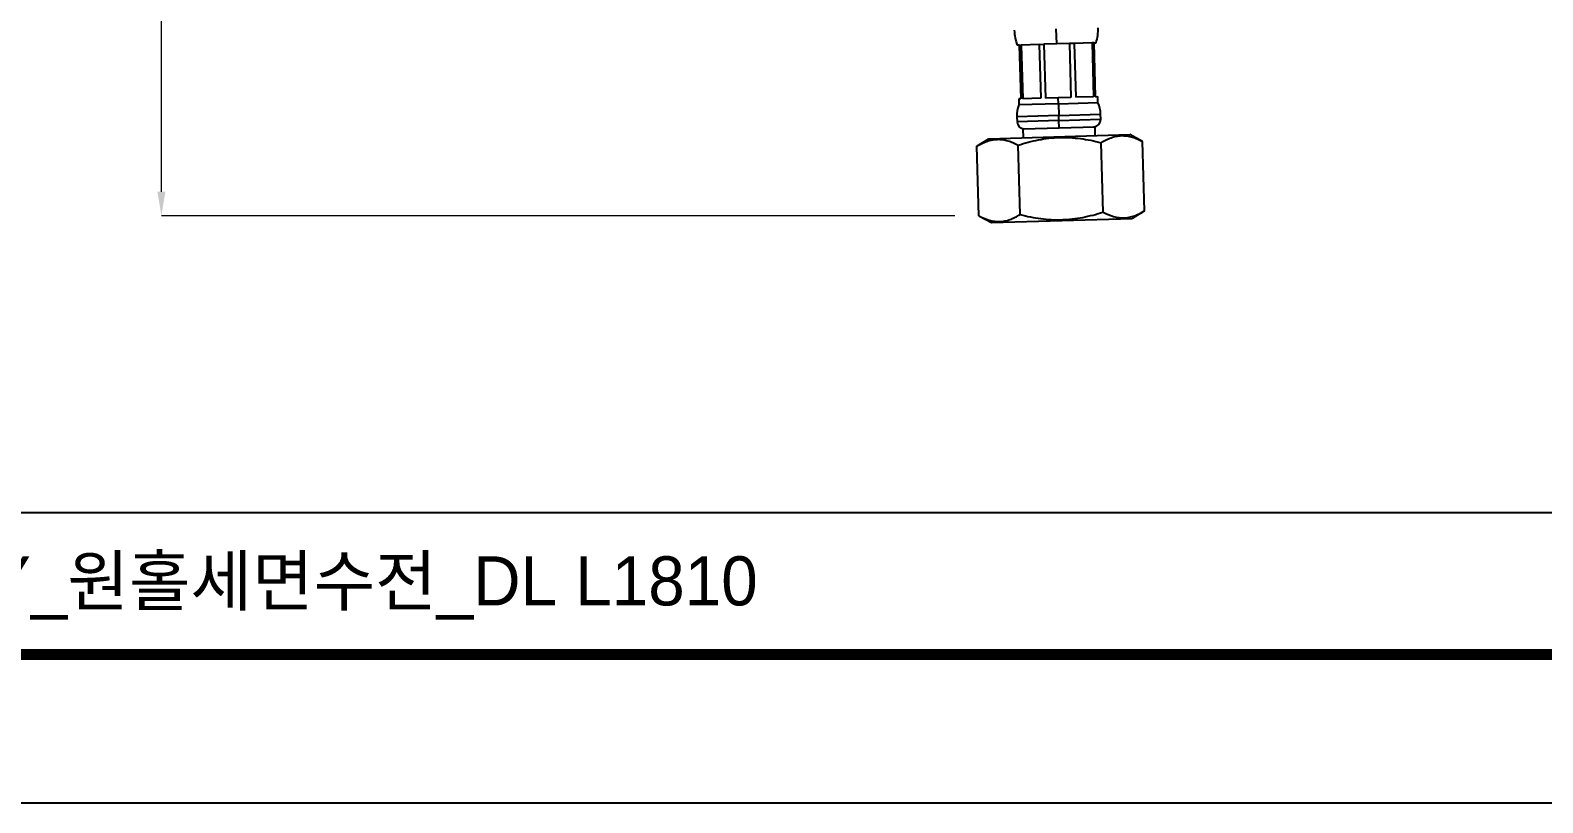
# Model space of a CAD drawing. Extents: x 0 to 790, y 0 to 579.
# Drawn here: x 314.9 to 567.6, y 0 to 129 of the extents above; entities that cross this region are included whole.
import ezdxf

# ---------------------------------------------------------------- set-up
doc = ezdxf.new("R2010")
doc.units = 0
doc.header["$LTSCALE"] = 10
doc.header["$MEASUREMENT"] = 0
doc.header["$PDMODE"] = 3
doc.header["$PDSIZE"] = -10
doc.layers.get('0').update_dxf_attribs({"linetype": 'CONTINUOUS'})
doc.layers.get('DEFPOINTS').update_dxf_attribs({"linetype": 'CONTINUOUS'})
doc.layers.add('1', color=7, linetype='CONTINUOUS')
doc.styles.add('Daelim Dimension', font='')
doc.styles.get('Daelim Dimension').set_extended_font_data('나눔고딕')
doc.dimstyles.new('DEFAULT', dxfattribs={"dimscale": 2, "dimtxt": 2, "dimasz": 2, "dimexe": 0, "dimexo": 2, "dimgap": 1, "dimtad": 1, "dimdec": 0, "dimzin": 9, "dimdsep": 46, "dimtxsty": 'Daelim Dimension', "dimcen": 0.5, "dimclrd": 5, "dimclre": 5, "dimclrt": 256, "dimadec": 1, "dimazin": 0, "dimtfac": 1, "dimtdec": 0, "dimtix": 1, "dimtmove": 0, "dimatfit": 3, "dimfxl": 1, "dimtolj": 1, "dimtzin": 1, "dimlwd": 9, "dimlwe": 9, "dimarcsym": 0})

# ---------------------------------------------------------------- blocks, each defined once
blk = doc.blocks.new('*D5')
at = {"color": 5, "lineweight": 9, "ltscale": 0.5, "transparency": 16777216}
for p, q in [((470.36, 234.65), (336.82, 234.65)), ((336.82, 102.05), (336.82, 230.65)), ((469.41, 98.05), (336.82, 98.05))]:
    blk.add_line(p, q, dxfattribs=at)
at = {"color": 5, "ltscale": 0.5, "transparency": 16777216}
for points in [[(336.15, 230.65), (337.48, 230.65), (336.82, 234.65)], [(336.15, 102.05), (337.48, 102.05), (336.82, 98.05)]]:
    blk.add_solid(points, dxfattribs=at)
at = {"layer": 'DEFPOINTS', "color": 0, "ltscale": 0.5, "transparency": 16777216}
for p in [(336.82, 234.65), (474.36, 234.65), (473.41, 98.05)]:
    blk.add_point(p, dxfattribs=at)
at = {"color": 7, "lineweight": -3, "ltscale": 0.5, "transparency": 16777216, "insert": (329.36, 166.35), "char_height": 10, "attachment_point": 5, "rotation": 90, "style": 'Daelim Dimension'}
blk.add_mtext('\\A1;350', dxfattribs=at)

msp = doc.modelspace()

# ---------------------------------------------------------------- linework, layer by layer
at = {"color": 5, "lineweight": -3}
msp.add_line((12.7, 48.49), (648.72, 48.49), dxfattribs=at)
at = {"lineweight": -3, "ltscale": 0.5}
msp.add_lwpolyline([(0, 0), (789.88, 0), (789.88, 578.76), (0, 578.76)], close=True, dxfattribs=at)
at = {"color": 5, "linetype": 'ByBlock', "lineweight": -3, "const_width": 1.82}
msp.add_lwpolyline([(12.7, 24.78), (777.1, 24.78), (777.1, 565.32), (12.7, 565.32)], close=True, dxfattribs=at)
at = {"layer": '1', "color": 7, "linetype": 'Continuous', "lineweight": -3}
for p, q in [((486.42, 126.75), (486.34, 129.25)), ((480.17, 126.56), (479.82, 126.55)), ((480.17, 126.56), (480.5, 126.57)), ((480.17, 126.56), (480.44, 117.57)), ((483.5, 126.66), (480.5, 126.57)), ((480.5, 126.57), (480.76, 117.58)), ((483.5, 126.66), (484.3, 126.69)), ((483.5, 126.66), (483.77, 117.67)), ((486.42, 126.75), (484.3, 126.69)), ((484.3, 126.69), (484.56, 117.69)), ((488.54, 126.81), (486.42, 126.75)), ((489.33, 126.84), (488.54, 126.81)), ((488.54, 126.81), (488.8, 117.82)), ((492.34, 126.93), (489.33, 126.84)), ((489.33, 126.84), (489.6, 117.84)), ((492.34, 126.93), (492.6, 117.93)), ((492.66, 126.93), (492.34, 126.93)), ((492.66, 126.93), (493.01, 126.95)), ((492.93, 117.94), (492.66, 126.93)), ((480.44, 117.57), (480.09, 117.56)), ((480.09, 117.56), (480.12, 116.56)), ((486.71, 116.75), (480.12, 116.56)), ((483.77, 117.67), (480.76, 117.58)), ((486.68, 117.75), (484.56, 117.69)), ((488.8, 117.82), (486.68, 117.75)), ((486.71, 116.75), (486.68, 117.75)), ((486.71, 116.75), (493.31, 116.95)), ((486.71, 116.75), (486.77, 114.8)), ((492.6, 117.93), (489.6, 117.84)), ((492.93, 117.94), (493.28, 117.95)), ((493.31, 116.95), (493.28, 117.95)), ((486.77, 114.8), (479.77, 114.59)), ((479.77, 114.59), (479.8, 113.75)), ((486.8, 113.96), (479.8, 113.75)), ((486.77, 114.8), (493.77, 115)), ((486.8, 113.96), (486.77, 114.8)), ((486.8, 113.96), (493.79, 114.16)), ((486.83, 112.76), (486.8, 113.96)), ((493.79, 114.16), (493.77, 115)), ((475.1, 110.91), (498.65, 111.61)), ((480.83, 112.58), (492.83, 112.93)), ((480.88, 111.08), (480.83, 112.58)), ((492.87, 111.43), (492.83, 112.93)), ((500.76, 110.47), (498.65, 111.61)), ((473.06, 109.65), (475.1, 110.91)), ((473.41, 98.05), (473.06, 109.65)), ((480.33, 98.26), (479.99, 109.85)), ((494.18, 98.67), (493.84, 110.26)), ((501.1, 98.87), (500.76, 110.47)), ((501.1, 98.87), (499.06, 97.61)), ((473.41, 98.05), (475.52, 96.91)), ((475.52, 96.91), (499.06, 97.61))]:
    msp.add_line(p, q, dxfattribs=at)
for centre, radius, start, end in [((487.34, 129.28), 8, 181.7, 199.8949), ((485.34, 129.22), 8, 343.5051, 1.7), ((484.77, 114.74), 5, 158.6261, 181.7), ((488.77, 114.85), 5, 1.7, 24.7739), ((481, 113.78), 1.2, 181.7, 271.7), ((492.59, 114.13), 1.2, 271.7, 1.7)]:
    msp.add_arc(centre, radius, start, end, dxfattribs=at)
for points in [[(493.84, 110.26), (494.39, 110.6), (494.96, 110.89), (495.81, 111.2), (496.1, 111.28), (496.68, 111.39), (496.97, 111.43), (497.33, 111.44), (497.41, 111.44), (497.52, 111.44), (497.56, 111.44), (497.63, 111.43), (497.81, 111.43), (498, 111.41), (498.44, 111.35), (498.73, 111.28), (499.32, 111.12), (499.61, 111.01), (500.18, 110.76), (500.47, 110.62), (500.76, 110.47)], [(473.06, 109.65), (473.62, 109.99), (474.18, 110.27), (475.03, 110.58), (475.32, 110.66), (475.9, 110.78), (476.19, 110.81), (476.56, 110.82), (476.63, 110.82), (476.74, 110.82), (476.78, 110.82), (476.85, 110.82), (477.04, 110.81), (477.22, 110.79), (477.66, 110.73), (477.96, 110.67), (478.54, 110.5), (478.83, 110.39), (479.41, 110.15), (479.7, 110.01), (479.99, 109.85)], [(479.99, 109.85), (481.11, 110.21), (482.24, 110.51), (483.96, 110.84), (484.53, 110.93), (485.69, 111.07), (486.28, 111.11), (487.01, 111.13), (487.16, 111.13), (487.38, 111.14), (487.46, 111.14), (487.6, 111.14), (487.97, 111.13), (488.34, 111.12), (489.22, 111.07), (489.8, 111.02), (490.97, 110.87), (491.54, 110.77), (492.69, 110.54), (493.27, 110.41), (493.84, 110.26)], [(480.33, 98.26), (481.47, 97.96), (482.62, 97.73), (484.35, 97.5), (484.93, 97.45), (486.1, 97.38), (486.69, 97.37), (487.42, 97.4), (487.57, 97.4), (487.79, 97.41), (487.86, 97.42), (488.01, 97.43), (488.38, 97.45), (488.75, 97.48), (489.62, 97.58), (490.2, 97.67), (491.35, 97.89), (491.92, 98.03), (493.06, 98.32), (493.62, 98.49), (494.18, 98.67)], [(494.18, 98.67), (494.76, 98.36), (495.33, 98.11), (496.21, 97.85), (496.5, 97.79), (497.08, 97.71), (497.37, 97.69), (497.74, 97.7), (497.82, 97.71), (497.93, 97.71), (497.96, 97.72), (498.04, 97.72), (498.22, 97.74), (498.4, 97.77), (498.84, 97.86), (499.13, 97.94), (499.7, 98.14), (499.98, 98.26), (500.55, 98.54), (500.83, 98.7), (501.1, 98.87)], [(473.41, 98.05), (473.98, 97.74), (474.56, 97.49), (475.43, 97.24), (475.72, 97.17), (476.31, 97.09), (476.6, 97.07), (476.97, 97.09), (477.04, 97.09), (477.15, 97.1), (477.19, 97.1), (477.26, 97.11), (477.45, 97.13), (477.63, 97.15), (478.06, 97.24), (478.35, 97.32), (478.92, 97.53), (479.21, 97.65), (479.77, 97.93), (480.05, 98.09), (480.33, 98.26)]]:
    msp.add_open_spline(points, degree=3, knots=[0, 0, 0, 0, 0.25, 0.25, 0.375, 0.375, 0.5, 0.5, 0.53125, 0.53125, 0.546875, 0.546875, 0.5625, 0.625, 0.625, 0.75, 0.75, 0.875, 0.875, 1, 1, 1, 1], dxfattribs=at)

# ---------------------------------------------------------------- texts
at = {"color": 2, "lineweight": -3, "insert": (154.51, 41.16), "char_height": 8.198, "width": 362.8925, "attachment_point": 1, "style": 'Daelim Dimension'}
msp.add_mtext('{\\fPretendard Variable SemiBold|b0|i0|c129|p2;대림바스(주)} Single lever_BETTY_원홀세면수전_DL L1810', dxfattribs=at)

# ---------------------------------------------------------------- dimensions: what is measured, and where the dimension line sits
at = {"color": 5, "lineweight": -3, "ltscale": 0.5}
dim = msp.add_linear_dim(base=(336.82, 234.65), p1=(473.41, 98.05), p2=(474.36, 234.65), angle=90, text='350', dimstyle='DEFAULT', override={"dimtxt": 5, "dimclrd": 5, "dimclre": 5, "dimclrt": 7}, dxfattribs=at)
dim.commit()
dim.dimension.update_dxf_attribs({"geometry": '*D5', "text_midpoint": (329.36, 166.35)})

doc.saveas('drawing.dxf')
